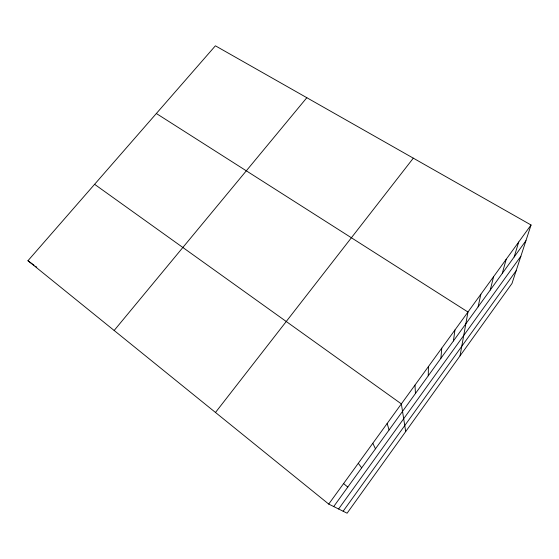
<?xml version="1.0" encoding="UTF-8"?>
<svg xmlns="http://www.w3.org/2000/svg" width="559" height="559" viewBox="0 0 559 559"><rect width="100%" height="100%" fill="white"/><g stroke="black" fill="none" stroke-linecap="round" stroke-linejoin="round"><path stroke-width="0.84" d="M428.25 375.795L428.439 366.536M440.904 358.291L441.757 348.166M453.433 340.969L454.935 329.992M460.029 355.866L467.96 312.02L156.345 113.505M478.099 306.849L480.852 294.237M490.243 290.051L493.604 276.649M502.261 273.428L506.216 259.25M514.161 256.972L518.703 242.033M531.05 224.998L511.995 283.469L347.097 513.197L328.727 504.085L27.95 260.732L215.397 45.803L531.05 224.998L328.727 504.085M343.135 511.233L516.153 270.717M333.709 506.552L525.942 240.677M338.607 508.99L520.869 256.232M215.488 412.465L413.311 158.155M114.155 330.481L306.828 97.706M94.597 184.309L401.355 403.898L405.701 431.548M27.95 260.732L34.064 265.211M35.42 266.21L36.775 267.202M343.596 483.577L347.782 487.092M358.291 463.306L361.694 467.848M372.811 443.273L375.459 448.814M387.163 423.47L389.071 429.99M414.974 385.116L415.456 393.487"/></g></svg>
